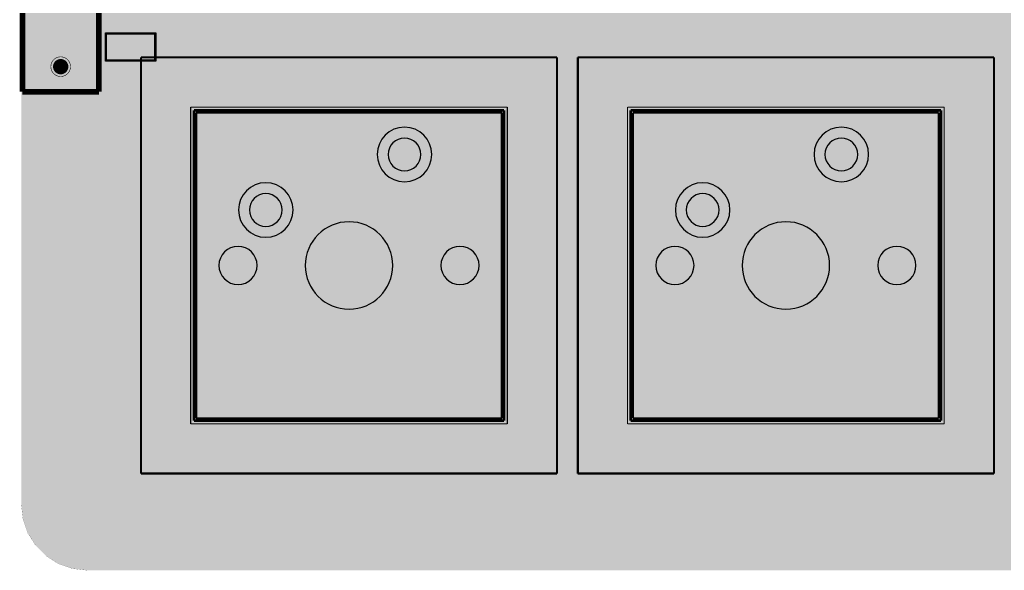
# Model space of a CAD drawing. Header units: millimetres. Extents: x -4.1 to 90, y 1 to 71.1.
# Drawn here: x -0.08 to 45, y 1.05 to 26.25 of the extents above; entities that cross this region are included whole.
import ezdxf

# ---------------------------------------------------------------- set-up
doc = ezdxf.new("R2010")
doc.units = ezdxf.units.MM
doc.header["$MEASUREMENT"] = 0
for name, color, linetype, true_color in [('Bottom-Layer', 7, 'Continuous', 0x0000ff), ('Bottom-Paste-Mask-Layer', 7, 'Continuous', 0x800000), ('Bottom-Solder-Mask-Layer', 7, 'Continuous', 0xaa00ff), ('Document-Layer', 7, 'Continuous', 0xffffff), ('Hole-Layer', 7, 'Continuous', 0x222222), ('Multi-Layer', 7, 'Continuous', 0xc0c0c0), ('Top-Assembly-Layer', 7, 'Continuous', 0x33cc99), ('Top-Layer', 7, 'Continuous', 0xff0000), ('Top-Paste-Mask-Layer', 7, 'Continuous', 0x808080), ('Top-Silkscreen-Layer', 7, 'Continuous', 0xffcc00), ('Top-Solder-Mask-Layer', 7, 'Continuous', 0x800080), ('User.1', 7, 'Continuous', 0x9069e9)]:
    doc.layers.add(name, color=color, linetype=linetype, true_color=true_color)

msp = doc.modelspace()

# ---------------------------------------------------------------- hatches: boundary and pattern name
at = {"layer": 'Bottom-Layer'}
for points in [[(16.29, 20.08, 1), (18.79, 20.08, 1)], [(36.29, 20.08, 1), (38.79, 20.08, 1)], [(9.94, 17.54, 1), (12.44, 17.54, 1)], [(29.94, 17.54, 1), (32.44, 17.54, 1)], [(13, 15, 1), (17, 15, 1)], [(33, 15, 1), (37, 15, 1)], [(9.045, 15, 1), (10.795, 15, 1)], [(19.205, 15, 1), (20.955, 15, 1)], [(29.045, 15, 1), (30.795, 15, 1)], [(39.205, 15, 1), (40.955, 15, 1)]]:
    msp.add_hatch(color=256, dxfattribs=at).paths.add_polyline_path(points)
at = {"layer": 'Bottom-Paste-Mask-Layer'}
for points in [[(16.29, 20.08, 1), (18.79, 20.08, 1)], [(36.29, 20.08, 1), (38.79, 20.08, 1)], [(9.94, 17.54, 1), (12.44, 17.54, 1)], [(29.94, 17.54, 1), (32.44, 17.54, 1)], [(13, 15, 1), (17, 15, 1)], [(33, 15, 1), (37, 15, 1)], [(9.045, 15, 1), (10.795, 15, 1)], [(19.205, 15, 1), (20.955, 15, 1)], [(29.045, 15, 1), (30.795, 15, 1)], [(39.205, 15, 1), (40.955, 15, 1)]]:
    msp.add_hatch(color=256, dxfattribs=at).paths.add_polyline_path(points)
at = {"layer": 'Bottom-Solder-Mask-Layer'}
for points in [[(16.29, 20.08, 1), (18.79, 20.08, 1)], [(36.29, 20.08, 1), (38.79, 20.08, 1)], [(9.94, 17.54, 1), (12.44, 17.54, 1)], [(29.94, 17.54, 1), (32.44, 17.54, 1)], [(13, 15, 1), (17, 15, 1)], [(33, 15, 1), (37, 15, 1)], [(9.045, 15, 1), (10.795, 15, 1)], [(19.205, 15, 1), (20.955, 15, 1)], [(29.045, 15, 1), (30.795, 15, 1)], [(39.205, 15, 1), (40.955, 15, 1)]]:
    msp.add_hatch(color=256, dxfattribs=at).paths.add_polyline_path(points)
at = {"layer": 'Hole-Layer'}
for points in [[(16.79, 20.08, 1), (18.29, 20.08, 1)], [(36.79, 20.08, 1), (38.29, 20.08, 1)], [(10.44, 17.54, 1), (11.94, 17.54, 1)], [(30.44, 17.54, 1), (31.94, 17.54, 1)], [(13, 15, 1), (17, 15, 1)], [(33, 15, 1), (37, 15, 1)], [(9.045, 15, 1), (10.795, 15, 1)], [(19.205, 15, 1), (20.955, 15, 1)], [(29.045, 15, 1), (30.795, 15, 1)], [(39.205, 15, 1), (40.955, 15, 1)]]:
    msp.add_hatch(color=256, dxfattribs=at).paths.add_polyline_path(points)
at = {"layer": 'Multi-Layer'}
for points in [[(1.35, 24.1, 1), (2.25, 24.1, 1)], [(1.35, 24.1, 1), (2.25, 24.1, 1)], [(16.29, 20.08, 1), (18.79, 20.08, 1)], [(16.29, 20.08, 1), (18.79, 20.08, 1)], [(16.29, 20.08, 1), (18.79, 20.08, 1)], [(36.29, 20.08, 1), (38.79, 20.08, 1)], [(36.29, 20.08, 1), (38.79, 20.08, 1)], [(36.29, 20.08, 1), (38.79, 20.08, 1)], [(9.94, 17.54, 1), (12.44, 17.54, 1)], [(9.94, 17.54, 1), (12.44, 17.54, 1)], [(9.94, 17.54, 1), (12.44, 17.54, 1)], [(29.94, 17.54, 1), (32.44, 17.54, 1)], [(29.94, 17.54, 1), (32.44, 17.54, 1)], [(29.94, 17.54, 1), (32.44, 17.54, 1)], [(13, 15, 1), (17, 15, 1)], [(13, 15, 1), (17, 15, 1)], [(13, 15, 1), (17, 15, 1)], [(33, 15, 1), (37, 15, 1)], [(33, 15, 1), (37, 15, 1)], [(33, 15, 1), (37, 15, 1)], [(9.045, 15, 1), (10.795, 15, 1)], [(9.045, 15, 1), (10.795, 15, 1)], [(9.045, 15, 1), (10.795, 15, 1)], [(19.205, 15, 1), (20.955, 15, 1)], [(19.205, 15, 1), (20.955, 15, 1)], [(19.205, 15, 1), (20.955, 15, 1)], [(29.045, 15, 1), (30.795, 15, 1)], [(29.045, 15, 1), (30.795, 15, 1)], [(29.045, 15, 1), (30.795, 15, 1)], [(39.205, 15, 1), (40.955, 15, 1)], [(39.205, 15, 1), (40.955, 15, 1)], [(39.205, 15, 1), (40.955, 15, 1)]]:
    msp.add_hatch(color=256, dxfattribs=at).paths.add_polyline_path(points)
at = {"layer": 'Top-Layer'}
for points in [[(0, 4.049), (0, 68.049), (0.075, 68.717), (0.297, 69.351), (0.655, 69.92), (1.13, 70.395), (1.698, 70.752), (2.332, 70.974), (3, 71.049), (87, 71.049), (87.668, 70.974), (88.302, 70.752), (88.871, 70.395), (89.346, 69.92), (89.703, 69.351), (89.925, 68.717), (90, 68.049), (90, 4.049), (89.925, 3.381), (89.703, 2.747), (89.346, 2.179), (88.871, 1.704), (88.302, 1.346), (87.668, 1.124), (87, 1.049), (3, 1.049), (2.332, 1.124), (1.698, 1.346), (1.13, 1.704), (0.655, 2.179), (0.297, 2.747), (0.075, 3.381)], [(3.9, 25.6), (6.1, 25.6), (6.1, 24.4), (3.9, 24.4)], [(16.29, 20.08, 1), (18.79, 20.08, 1)], [(36.29, 20.08, 1), (38.79, 20.08, 1)], [(9.94, 17.54, 1), (12.44, 17.54, 1)], [(29.94, 17.54, 1), (32.44, 17.54, 1)], [(13, 15, 1), (17, 15, 1)], [(33, 15, 1), (37, 15, 1)], [(9.045, 15, 1), (10.795, 15, 1)], [(19.205, 15, 1), (20.955, 15, 1)], [(29.045, 15, 1), (30.795, 15, 1)], [(39.205, 15, 1), (40.955, 15, 1)]]:
    msp.add_hatch(color=256, dxfattribs=at).paths.add_polyline_path(points)
at = {"layer": 'Top-Paste-Mask-Layer'}
for points in [[(3.9, 25.6), (6.1, 25.6), (6.1, 24.4), (3.9, 24.4)], [(16.29, 20.08, 1), (18.79, 20.08, 1)], [(36.29, 20.08, 1), (38.79, 20.08, 1)], [(9.94, 17.54, 1), (12.44, 17.54, 1)], [(29.94, 17.54, 1), (32.44, 17.54, 1)], [(13, 15, 1), (17, 15, 1)], [(33, 15, 1), (37, 15, 1)], [(9.045, 15, 1), (10.795, 15, 1)], [(19.205, 15, 1), (20.955, 15, 1)], [(29.045, 15, 1), (30.795, 15, 1)], [(39.205, 15, 1), (40.955, 15, 1)]]:
    msp.add_hatch(color=256, dxfattribs=at).paths.add_polyline_path(points)
at = {"layer": 'Top-Solder-Mask-Layer'}
for points in [[(3.849, 25.651), (6.151, 25.651), (6.151, 24.349), (3.849, 24.349)], [(16.29, 20.08, 1), (18.79, 20.08, 1)], [(36.29, 20.08, 1), (38.79, 20.08, 1)], [(9.94, 17.54, 1), (12.44, 17.54, 1)], [(29.94, 17.54, 1), (32.44, 17.54, 1)], [(13, 15, 1), (17, 15, 1)], [(33, 15, 1), (37, 15, 1)], [(9.045, 15, 1), (10.795, 15, 1)], [(19.205, 15, 1), (20.955, 15, 1)], [(29.045, 15, 1), (30.795, 15, 1)], [(39.205, 15, 1), (40.955, 15, 1)]]:
    msp.add_hatch(color=256, dxfattribs=at).paths.add_polyline_path(points)

# ---------------------------------------------------------------- linework, layer by layer
at = {"layer": 'Bottom-Layer'}
for points in [[(16.29, 20.08, 1), (18.79, 20.08, 1)], [(9.94, 17.54, 1), (12.44, 17.54, 1)], [(29.94, 17.54, 1), (32.44, 17.54, 1)], [(33, 15, 1), (37, 15, 1)], [(9.045, 15, 1), (10.795, 15, 1)], [(39.205, 15, 1), (40.955, 15, 1)]]:
    msp.add_lwpolyline(points, format="xyb", close=True, dxfattribs=at)
for points in [[(36.29, 20.08, 1), (38.79, 20.08), (38.79, 20.08, 1), (36.29, 20.08)], [(13, 15, 1), (17, 15), (17, 15, 1), (13, 15)], [(19.205, 15, 1), (20.955, 15), (20.955, 15, 1), (19.205, 15)], [(29.045, 15, 1), (30.795, 15), (30.795, 15, 1), (29.045, 15)]]:
    msp.add_lwpolyline(points, format="xyb", dxfattribs=at)
at = {"layer": 'Bottom-Paste-Mask-Layer'}
for points in [[(16.29, 20.08, 1), (18.79, 20.08, 1)], [(9.94, 17.54, 1), (12.44, 17.54, 1)], [(29.94, 17.54, 1), (32.44, 17.54, 1)], [(33, 15, 1), (37, 15, 1)], [(9.045, 15, 1), (10.795, 15, 1)], [(39.205, 15, 1), (40.955, 15, 1)]]:
    msp.add_lwpolyline(points, format="xyb", close=True, dxfattribs=at)
for points in [[(36.29, 20.08, 1), (38.79, 20.08), (38.79, 20.08, 1), (36.29, 20.08)], [(13, 15, 1), (17, 15), (17, 15, 1), (13, 15)], [(19.205, 15, 1), (20.955, 15), (20.955, 15, 1), (19.205, 15)], [(29.045, 15, 1), (30.795, 15), (30.795, 15, 1), (29.045, 15)]]:
    msp.add_lwpolyline(points, format="xyb", dxfattribs=at)
at = {"layer": 'Bottom-Solder-Mask-Layer'}
for points in [[(16.29, 20.08, 1), (18.79, 20.08, 1)], [(9.94, 17.54, 1), (12.44, 17.54, 1)], [(29.94, 17.54, 1), (32.44, 17.54, 1)], [(33, 15, 1), (37, 15, 1)], [(9.045, 15, 1), (10.795, 15, 1)], [(39.205, 15, 1), (40.955, 15, 1)]]:
    msp.add_lwpolyline(points, format="xyb", close=True, dxfattribs=at)
for points in [[(36.29, 20.08, 1), (38.79, 20.08), (38.79, 20.08, 1), (36.29, 20.08)], [(13, 15, 1), (17, 15), (17, 15, 1), (13, 15)], [(19.205, 15, 1), (20.955, 15), (20.955, 15, 1), (19.205, 15)], [(29.045, 15, 1), (30.795, 15), (30.795, 15, 1), (29.045, 15)]]:
    msp.add_lwpolyline(points, format="xyb", dxfattribs=at)
at = {"layer": 'Document-Layer', "const_width": 0.35}
msp.add_lwpolyline([(1.625, 24.1, 1), (1.975, 24.1, 1)], format="xyb", close=True, dxfattribs=at)
msp.add_lwpolyline([(1.625, 24.1, 1), (1.975, 24.1, 1)], format="xyb", close=True, dxfattribs=at)
at = {"layer": 'Document-Layer'}
for points, const_width in [([(22.25, 22.25), (7.75, 22.25)], 0.05), ([(7.75, 22.25), (7.75, 7.75)], 0.05), ([(22.25, 22.25), (7.75, 22.25)], 0.05), ([(7.75, 22.25), (7.75, 7.75)], 0.05), ([(22.25, 7.75), (22.25, 22.25)], 0.05), ([(22.25, 7.75), (22.25, 22.25)], 0.05), ([(42.25, 22.25), (27.75, 22.25)], 0.05), ([(27.75, 22.25), (27.75, 7.75)], 0.05), ([(42.25, 22.25), (27.75, 22.25)], 0.05), ([(27.75, 22.25), (27.75, 7.75)], 0.05), ([(42.25, 7.75), (42.25, 22.25)], 0.05), ([(42.25, 7.75), (42.25, 22.25)], 0.05), ([(22, 22), (8, 22)], 0.1), ([(8, 22), (8, 8)], 0.1), ([(22, 22), (8, 22)], 0.1), ([(8, 22), (8, 8)], 0.1), ([(22, 8), (22, 22)], 0.1), ([(22, 8), (22, 22)], 0.1), ([(42, 22), (28, 22)], 0.1), ([(28, 22), (28, 8)], 0.1), ([(42, 22), (28, 22)], 0.1), ([(28, 22), (28, 8)], 0.1), ([(42, 8), (42, 22)], 0.1), ([(42, 8), (42, 22)], 0.1), ([(7.75, 7.75), (22.25, 7.75)], 0.05), ([(7.75, 7.75), (22.25, 7.75)], 0.05), ([(8, 8), (22, 8)], 0.1), ([(8, 8), (22, 8)], 0.1), ([(27.75, 7.75), (42.25, 7.75)], 0.05), ([(27.75, 7.75), (42.25, 7.75)], 0.05), ([(28, 8), (42, 8)], 0.1), ([(28, 8), (42, 8)], 0.1)]:
    msp.add_lwpolyline(points, dxfattribs=dict(at, const_width=const_width))
at = {"layer": 'Hole-Layer'}
for points in [[(16.79, 20.08, 1), (18.29, 20.08), (18.29, 20.08, 1), (16.79, 20.08)], [(36.79, 20.08, 1), (38.29, 20.08), (38.29, 20.08, 1), (36.79, 20.08)], [(30.44, 17.54, 1), (31.94, 17.54), (31.94, 17.54, 1), (30.44, 17.54)], [(13, 15, 1), (17, 15), (17, 15, 1), (13, 15)], [(19.205, 15, 1), (20.955, 15), (20.955, 15, 1), (19.205, 15)], [(29.045, 15, 1), (30.795, 15), (30.795, 15, 1), (29.045, 15)]]:
    msp.add_lwpolyline(points, format="xyb", dxfattribs=at)
for points in [[(10.44, 17.54, 1), (11.94, 17.54, 1)], [(33, 15, 1), (37, 15, 1)], [(9.045, 15, 1), (10.795, 15, 1)], [(39.205, 15, 1), (40.955, 15, 1)]]:
    msp.add_lwpolyline(points, format="xyb", close=True, dxfattribs=at)
at = {"layer": 'Multi-Layer', "const_width": 0.0254}
msp.add_lwpolyline([(1.35, 24.1, 1), (2.25, 24.1, 1)], format="xyb", close=True, dxfattribs=at)
msp.add_lwpolyline([(1.35, 24.1, 1), (2.25, 24.1, 1)], format="xyb", close=True, dxfattribs=at)
at = {"layer": 'Multi-Layer'}
for points in [[(16.29, 20.08, 1), (18.79, 20.08, 1)], [(16.29, 20.08, 1), (18.79, 20.08, 1)], [(16.29, 20.08, 1), (18.79, 20.08, 1)], [(9.94, 17.54, 1), (12.44, 17.54, 1)], [(9.94, 17.54, 1), (12.44, 17.54, 1)], [(9.94, 17.54, 1), (12.44, 17.54, 1)], [(29.94, 17.54, 1), (32.44, 17.54, 1)], [(29.94, 17.54, 1), (32.44, 17.54, 1)], [(29.94, 17.54, 1), (32.44, 17.54, 1)], [(33, 15, 1), (37, 15, 1)], [(33, 15, 1), (37, 15, 1)], [(33, 15, 1), (37, 15, 1)], [(9.045, 15, 1), (10.795, 15, 1)], [(9.045, 15, 1), (10.795, 15, 1)], [(9.045, 15, 1), (10.795, 15, 1)], [(39.205, 15, 1), (40.955, 15, 1)], [(39.205, 15, 1), (40.955, 15, 1)], [(39.205, 15, 1), (40.955, 15, 1)]]:
    msp.add_lwpolyline(points, format="xyb", close=True, dxfattribs=at)
for points in [[(36.29, 20.08, 1), (38.79, 20.08), (38.79, 20.08, 1), (36.29, 20.08)], [(36.29, 20.08, 1), (38.79, 20.08), (38.79, 20.08, 1), (36.29, 20.08)], [(36.29, 20.08, 1), (38.79, 20.08), (38.79, 20.08, 1), (36.29, 20.08)], [(13, 15, 1), (17, 15), (17, 15, 1), (13, 15)], [(13, 15, 1), (17, 15), (17, 15, 1), (13, 15)], [(13, 15, 1), (17, 15), (17, 15, 1), (13, 15)], [(19.205, 15, 1), (20.955, 15), (20.955, 15, 1), (19.205, 15)], [(19.205, 15, 1), (20.955, 15), (20.955, 15, 1), (19.205, 15)], [(19.205, 15, 1), (20.955, 15), (20.955, 15, 1), (19.205, 15)], [(29.045, 15, 1), (30.795, 15), (30.795, 15, 1), (29.045, 15)], [(29.045, 15, 1), (30.795, 15), (30.795, 15, 1), (29.045, 15)], [(29.045, 15, 1), (30.795, 15), (30.795, 15, 1), (29.045, 15)]]:
    msp.add_lwpolyline(points, format="xyb", dxfattribs=at)
at = {"layer": 'Top-Assembly-Layer', "const_width": 0.1}
for points in [[(8, 22), (8, 8)], [(22, 22), (8, 22)], [(8, 22), (8, 8)], [(22, 22), (8, 22)], [(22, 8), (22, 22)], [(22, 8), (22, 22)], [(28, 22), (28, 8)], [(42, 22), (28, 22)], [(28, 22), (28, 8)], [(42, 22), (28, 22)], [(42, 8), (42, 22)], [(42, 8), (42, 22)], [(8, 8), (22, 8)], [(8, 8), (22, 8)], [(28, 8), (42, 8)], [(28, 8), (42, 8)]]:
    msp.add_lwpolyline(points, dxfattribs=at)
at = {"layer": 'Top-Layer', "const_width": 0.00508}
msp.add_lwpolyline([(87, 1.049), (3, 1.049), (2.332, 1.124), (1.698, 1.346), (1.13, 1.704), (0.655, 2.179), (0.297, 2.747), (0.075, 3.381), (0, 4.049), (0, 68.049), (0.075, 68.717), (0.297, 69.351), (0.655, 69.92), (1.13, 70.395), (1.698, 70.752), (2.332, 70.974), (3, 71.049), (87, 71.049)], dxfattribs=at)
at = {"layer": 'Top-Layer'}
msp.add_lwpolyline([(3.9, 25.6), (6.1, 25.6), (6.1, 24.4), (3.9, 24.4)], close=True, dxfattribs=at)
for points in [[(16.29, 20.08, 1), (18.79, 20.08, 1)], [(9.94, 17.54, 1), (12.44, 17.54, 1)], [(29.94, 17.54, 1), (32.44, 17.54, 1)], [(33, 15, 1), (37, 15, 1)], [(9.045, 15, 1), (10.795, 15, 1)], [(39.205, 15, 1), (40.955, 15, 1)]]:
    msp.add_lwpolyline(points, format="xyb", close=True, dxfattribs=at)
for points in [[(36.29, 20.08, 1), (38.79, 20.08), (38.79, 20.08, 1), (36.29, 20.08)], [(13, 15, 1), (17, 15), (17, 15, 1), (13, 15)], [(19.205, 15, 1), (20.955, 15), (20.955, 15, 1), (19.205, 15)], [(29.045, 15, 1), (30.795, 15), (30.795, 15, 1), (29.045, 15)]]:
    msp.add_lwpolyline(points, format="xyb", dxfattribs=at)
at = {"layer": 'Top-Paste-Mask-Layer'}
msp.add_lwpolyline([(3.9, 25.6), (6.1, 25.6), (6.1, 24.4), (3.9, 24.4)], close=True, dxfattribs=at)
for points in [[(16.29, 20.08, 1), (18.79, 20.08, 1)], [(9.94, 17.54, 1), (12.44, 17.54, 1)], [(29.94, 17.54, 1), (32.44, 17.54, 1)], [(33, 15, 1), (37, 15, 1)], [(9.045, 15, 1), (10.795, 15, 1)], [(39.205, 15, 1), (40.955, 15, 1)]]:
    msp.add_lwpolyline(points, format="xyb", close=True, dxfattribs=at)
for points in [[(36.29, 20.08, 1), (38.79, 20.08), (38.79, 20.08, 1), (36.29, 20.08)], [(13, 15, 1), (17, 15), (17, 15, 1), (13, 15)], [(19.205, 15, 1), (20.955, 15), (20.955, 15, 1), (19.205, 15)], [(29.045, 15, 1), (30.795, 15), (30.795, 15, 1), (29.045, 15)]]:
    msp.add_lwpolyline(points, format="xyb", dxfattribs=at)
at = {"layer": 'Top-Silkscreen-Layer'}
for points, const_width in [([(0.05, 32.05), (0.05, 22.95)], 0.254), ([(0.05, 32.05), (0.05, 22.95)], 0.254), ([(3.55, 32.05), (3.55, 22.95)], 0.254), ([(3.55, 32.05), (3.55, 22.95)], 0.254), ([(0.05, 22.95), (3.55, 22.95)], 0.254), ([(0.05, 22.95), (3.55, 22.95)], 0.254), ([(22.1, 22.1), (7.9, 22.1)], 0.12), ([(7.9, 22.1), (7.9, 7.9)], 0.12), ([(22.1, 22.1), (7.9, 22.1)], 0.12), ([(7.9, 22.1), (7.9, 7.9)], 0.12), ([(22.1, 7.9), (22.1, 22.1)], 0.12), ([(22.1, 7.9), (22.1, 22.1)], 0.12), ([(42.1, 22.1), (27.9, 22.1)], 0.12), ([(27.9, 22.1), (27.9, 7.9)], 0.12), ([(42.1, 22.1), (27.9, 22.1)], 0.12), ([(27.9, 22.1), (27.9, 7.9)], 0.12), ([(42.1, 7.9), (42.1, 22.1)], 0.12), ([(42.1, 7.9), (42.1, 22.1)], 0.12), ([(7.9, 7.9), (22.1, 7.9)], 0.12), ([(7.9, 7.9), (22.1, 7.9)], 0.12), ([(27.9, 7.9), (42.1, 7.9)], 0.12), ([(27.9, 7.9), (42.1, 7.9)], 0.12)]:
    msp.add_lwpolyline(points, dxfattribs=dict(at, const_width=const_width))
at = {"layer": 'Top-Solder-Mask-Layer'}
msp.add_lwpolyline([(3.849, 25.651), (6.151, 25.651), (6.151, 24.349), (3.849, 24.349)], close=True, dxfattribs=at)
for points in [[(16.29, 20.08, 1), (18.79, 20.08, 1)], [(9.94, 17.54, 1), (12.44, 17.54, 1)], [(29.94, 17.54, 1), (32.44, 17.54, 1)], [(33, 15, 1), (37, 15, 1)], [(9.045, 15, 1), (10.795, 15, 1)], [(39.205, 15, 1), (40.955, 15, 1)]]:
    msp.add_lwpolyline(points, format="xyb", close=True, dxfattribs=at)
for points in [[(36.29, 20.08, 1), (38.79, 20.08), (38.79, 20.08, 1), (36.29, 20.08)], [(13, 15, 1), (17, 15), (17, 15, 1), (13, 15)], [(19.205, 15, 1), (20.955, 15), (20.955, 15, 1), (19.205, 15)], [(29.045, 15, 1), (30.795, 15), (30.795, 15, 1), (29.045, 15)]]:
    msp.add_lwpolyline(points, format="xyb", dxfattribs=at)
at = {"layer": 'User.1', "const_width": 0.1}
for points in [[(5.475, 24.525), (5.475, 5.475)], [(24.525, 24.525), (5.475, 24.525)], [(5.475, 24.525), (5.475, 5.475)], [(24.525, 24.525), (5.475, 24.525)], [(24.525, 5.475), (24.525, 24.525)], [(24.525, 5.475), (24.525, 24.525)], [(25.475, 24.525), (25.475, 5.475)], [(44.525, 24.525), (25.475, 24.525)], [(25.475, 24.525), (25.475, 5.475)], [(44.525, 24.525), (25.475, 24.525)], [(44.525, 5.475), (44.525, 24.525)], [(44.525, 5.475), (44.525, 24.525)], [(5.475, 5.475), (24.525, 5.475)], [(5.475, 5.475), (24.525, 5.475)], [(25.475, 5.475), (44.525, 5.475)], [(25.475, 5.475), (44.525, 5.475)]]:
    msp.add_lwpolyline(points, dxfattribs=at)

doc.saveas('drawing.dxf')
